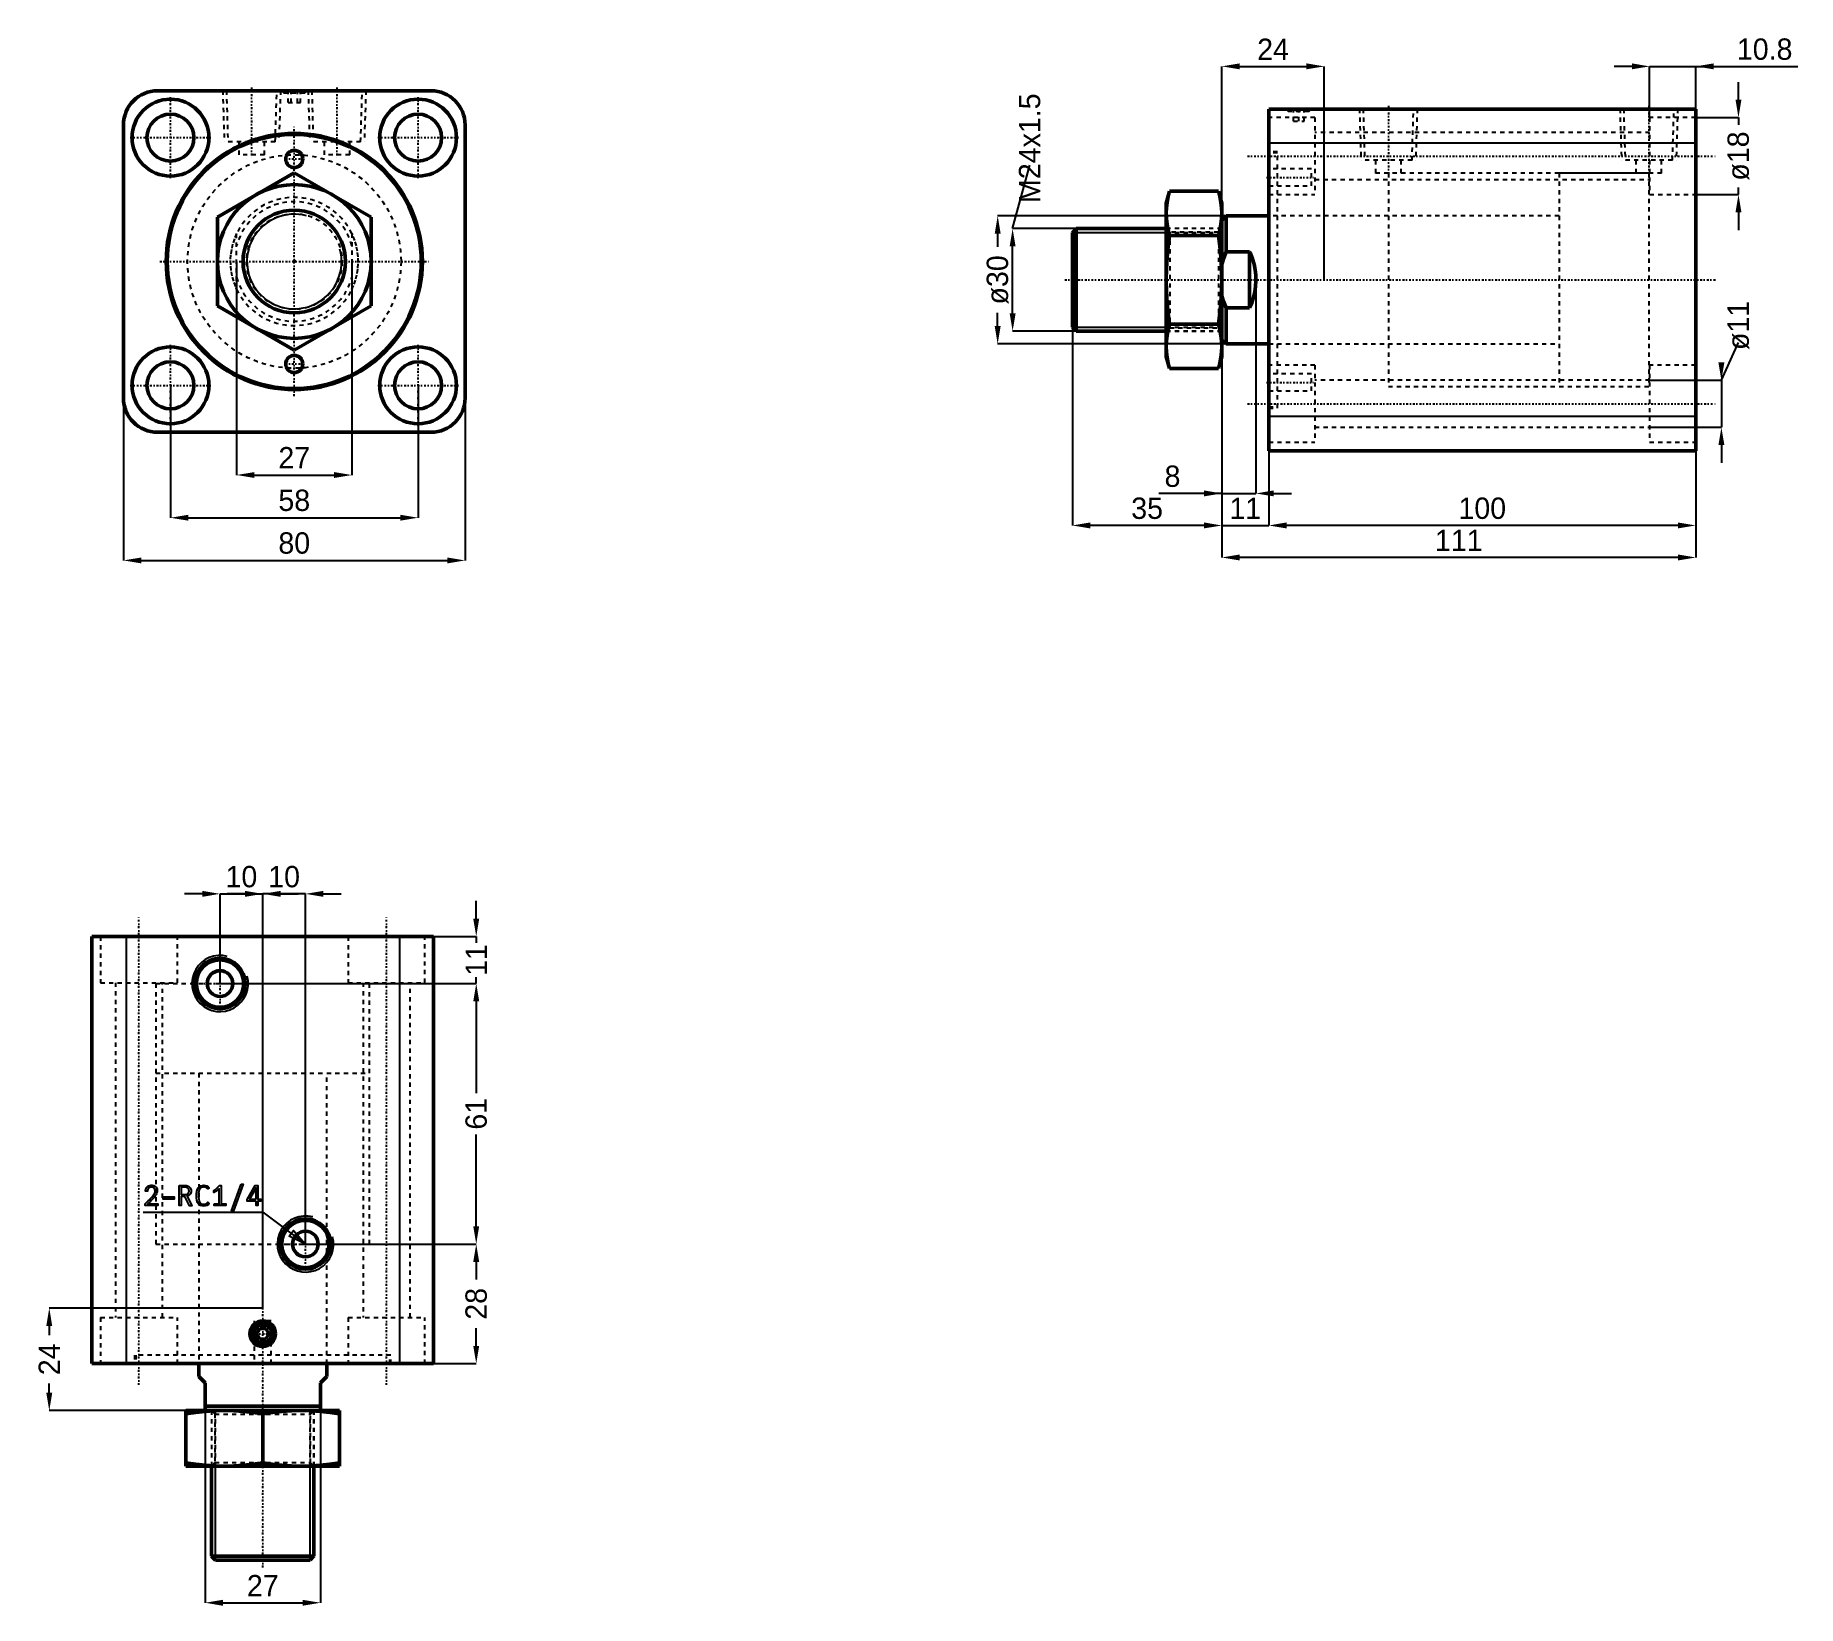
# Model space of a CAD drawing. Header units: millimetres. Extents: x -61 to 352, y -315 to 53.
import ezdxf

# ---------------------------------------------------------------- set-up
doc = ezdxf.new("R2010")
doc.units = ezdxf.units.MM
doc.linetypes.add('Center', pattern=[1.5, 0.45, -0.5, 0.05, -0.5])
doc.linetypes.add('Dashed', pattern=[2, 1, -1])
for name, color, linetype, lineweight in [('2d ConnectionPoints', 7, 'Continuous', 50), ('AM_0', 7, 'Continuous', 50), ('AM_4', 3, 'Continuous', 25), ('AM_5', 3, 'Continuous', 25), ('AM_7', 7, 'Center', 25), ('AM_9', 6, 'Dashed', 25)]:
    doc.layers.add(name, color=color, linetype=linetype, lineweight=lineweight)
doc.dimstyles.new('ISO-25', dxfattribs={"dimtxt": 2.5, "dimasz": 2.5, "dimexe": 1.25, "dimexo": 0.625, "dimtad": 1, "dimtxsty": 'Standard', "dimcen": 2.5, "dimadec": 0, "dimazin": 0, "dimtfac": 1, "dimtmove": 0, "dimatfit": 3, "dimfxl": 1, "dimarcsym": 0})

# ---------------------------------------------------------------- blocks, each defined once
blk = doc.blocks.new('1_CXHC_NUTM24X1_5_0_in_CXHC_A_EX_SD_50_40ST_0__CN_0')
at = {"layer": 'AM_0'}
for p, q in [((-18, 10.39), (0, 20.78)), ((0, 20.78), (18, 10.39)), ((-18, -10.39), (-18, 10.39)), ((18, 10.39), (18, -10.39)), ((0, -20.78), (-18, -10.39)), ((18, -10.39), (0, -20.78))]:
    blk.add_line(p, q, dxfattribs=at)
blk.add_circle((0, 0), 18, dxfattribs=at)
at = {"layer": 'AM_9'}
blk.add_circle((0, 0), 11.19, dxfattribs=at)
blk = doc.blocks.new('2_RODcxhc_a_sd_50_40_EX_0_in_CXHC_A_EX_SD_50_40ST_0__CN_0')
at = {"layer": 'AM_0'}
blk.add_circle((0, 0), 12, dxfattribs=at)
at = {"layer": 'AM_5'}
blk.add_arc((0, 0), 11.08, 75, 15, dxfattribs=at)
at = {"layer": 'AM_9'}
for p, q in [((-13.5, -6.54), (-13.5, 6.54)), ((13.5, 6.54), (13.5, -6.54))]:
    blk.add_line(p, q, dxfattribs=at)
for points in [[(-13.5, 6.54), (-14.02, 5.34), (-14.43, 4.09), (-14.73, 2.82), (-14.92, 1.53), (-15, 0.22), (-14.96, -1.09), (-14.81, -2.39), (-14.54, -3.67), (-14.17, -4.92), (-13.69, -6.14), (-13.5, -6.54)], [(13.5, -6.54), (14.02, -5.34), (14.43, -4.09), (14.73, -2.82), (14.92, -1.53), (15, -0.22), (14.96, 1.09), (14.81, 2.39), (14.54, 3.67), (14.17, 4.92), (13.69, 6.14), (13.5, 6.54)]]:
    blk.add_lwpolyline(points, dxfattribs=at)
for radius, start, end in [(15, 25.8419, 154.1581), (14, 15.3589, 164.6411), (14, 195.3589, 344.6411), (15, 205.8419, 334.1581)]:
    blk.add_arc((0, 0), radius, start, end, dxfattribs=at)
blk = doc.blocks.new('3_bodycxhc_a_sd_50_40_0_in_CXHC_A_EX_SD_50_40ST_0__CN_0')
at = {"layer": 'AM_0'}
for p, q in [((32, 40), (-32, 40)), ((-40, 32), (-40, -32)), ((40, -32), (40, 32)), ((-32, -40), (32, -40))]:
    blk.add_line(p, q, dxfattribs=at)
for centre, radius in [((-29, 29), 9), ((29, 29), 9), ((-29, 29), 5.5), ((29, 29), 5.5), ((0, 0), 30), ((0, 0), 29.75), ((0, 24), 2), ((-29, -29), 9), ((29, -29), 9), ((-29, -29), 5.5), ((0, -24), 2), ((29, -29), 5.5)]:
    blk.add_circle(centre, radius, dxfattribs=at)
for centre, start, end in [((-32, 32), 90, 180), ((32, 32), 360, 90), ((-32, -32), 180, 270), ((32, -32), 270, 0)]:
    blk.add_arc(centre, 8, start, end, dxfattribs=at)
at = {"layer": 'AM_5', "linetype": 'Dashed'}
for p, q in [((-16.77, 40), (-16.39, 28)), ((-3.23, 40), (-3.61, 28)), ((3.23, 40), (3.61, 28)), ((16.77, 40), (16.39, 28))]:
    blk.add_line(p, q, dxfattribs=at)
at = {"layer": 'AM_7'}
for p, q in [((-29, 19.55), (-29, 38.45)), ((-10, 40.75), (-10, 24.25)), ((0, 40.03), (0, 39.37)), ((10, 40.75), (10, 24.25)), ((29, 19.55), (29, 38.45)), ((-38.45, 29), (-19.55, 29)), ((0, -31.5), (0, 31.5)), ((19.55, 29), (38.45, 29)), ((-2.1, 24), (2.1, 24)), ((-31.5, 0), (31.5, 0)), ((-29, -38.45), (-29, -19.55)), ((29, -38.45), (29, -19.55)), ((-2.1, -24), (2.1, -24)), ((-38.45, -29), (-19.55, -29)), ((19.55, -29), (38.45, -29))]:
    blk.add_line(p, q, dxfattribs=at)
at = {"layer": 'AM_9'}
for p, q in [((-15.91, 40), (-15.54, 28)), ((-4.46, 28), (-4.09, 40)), ((-3, 40), (-2.4, 39.4)), ((-2.1, 39.7), (-2.4, 39.4)), ((2.4, 39.4), (-2.4, 39.4)), ((2.1, 39.7), (-2.1, 39.7)), ((-1.44, 37.2), (-1.44, 39.7)), ((-1.44, 37.2), (1.44, 37.2)), ((-0.72, 37.2), (-0.72, 39.7)), ((0.72, 37.2), (0.72, 39.7)), ((1.44, 37.2), (1.44, 39.7)), ((2.4, 39.4), (2.1, 39.7)), ((2.4, 39.4), (3, 40)), ((4.09, 40), (4.46, 28)), ((15.54, 28), (15.91, 40)), ((-4.46, 28), (-15.54, 28)), ((-13, 28), (-13, 25)), ((-7, 25), (-13, 25)), ((-7, 25), (-7, 28)), ((15.54, 28), (4.46, 28)), ((7, 28), (7, 25)), ((13, 25), (7, 25)), ((13, 25), (13, 28))]:
    blk.add_line(p, q, dxfattribs=at)
blk.add_circle((0, 0), 25, dxfattribs=at)
blk = doc.blocks.new('*D4')
at = {"layer": 'AM_5', "color": 0, "lineweight": -2}
for p, q in [((-29, -29), (-29, -60)), ((29, -29), (29, -60)), ((-24.83, -60), (24.83, -60))]:
    blk.add_line(p, q, dxfattribs=at)
at = {"layer": 'AM_5', "color": 0}
for points in [[(-24.83, -59.31), (-24.83, -60.69), (-29, -60)], [(24.83, -60.69), (24.83, -59.31), (29, -60)]]:
    blk.add_solid(points, dxfattribs=at)
at = {"layer": 'Defpoints', "color": 0}
for p in [(-29, -29), (29, -29), (29, -60)]:
    blk.add_point(p, dxfattribs=at)
at = {"layer": 'AM_5', "color": 0, "insert": (0, -55.95), "char_height": 5, "attachment_point": 5}
blk.add_mtext('58', dxfattribs=at)
blk = doc.blocks.new('*D5')
at = {"layer": 'AM_5', "color": 0, "lineweight": -2}
for p, q in [((-40, -32), (-40, -70)), ((40, -32), (40, -70)), ((-35.83, -70), (35.83, -70))]:
    blk.add_line(p, q, dxfattribs=at)
at = {"layer": 'AM_5', "color": 0}
for points in [[(-35.83, -69.31), (-35.83, -70.69), (-40, -70)], [(35.83, -70.69), (35.83, -69.31), (40, -70)]]:
    blk.add_solid(points, dxfattribs=at)
at = {"layer": 'Defpoints', "color": 0}
for p in [(-40, -32), (40, -32), (40, -70)]:
    blk.add_point(p, dxfattribs=at)
at = {"layer": 'AM_5', "color": 0, "insert": (0, -65.95), "char_height": 5, "attachment_point": 5}
blk.add_mtext('80', dxfattribs=at)
blk = doc.blocks.new('*D6')
at = {"layer": 'AM_5', "color": 0, "lineweight": -2}
for p, q in [((-13.5, 0), (-13.5, -50)), ((13.5, 0), (13.5, -50)), ((-9.33, -50), (9.33, -50))]:
    blk.add_line(p, q, dxfattribs=at)
at = {"layer": 'AM_5', "color": 0}
for points in [[(-9.33, -49.31), (-9.33, -50.69), (-13.5, -50)], [(9.33, -50.69), (9.33, -49.31), (13.5, -50)]]:
    blk.add_solid(points, dxfattribs=at)
at = {"layer": 'Defpoints', "color": 0}
for p in [(-13.5, 0), (13.5, 0), (13.5, -50)]:
    blk.add_point(p, dxfattribs=at)
at = {"layer": 'AM_5', "color": 0, "insert": (0, -45.95), "char_height": 5, "attachment_point": 5}
blk.add_mtext('27', dxfattribs=at)
blk = doc.blocks.new('1_CXHC_NUTM24X1_5_0_in_CXHC_A_EX_SD_50_40ST_0__CN_2')
at = {"layer": 'AM_0'}
for p, q in [((-23.25, 20.78), (-24, 18)), ((-23.25, 20.78), (-11.75, 20.78)), ((-11, 18), (-11.75, 20.78)), ((-24, 18), (-24, -18)), ((-11, 18), (-11, -18)), ((-23.25, 10.39), (-11.75, 10.39)), ((-23.25, -10.39), (-11.75, -10.39)), ((-24, -18), (-23.25, -20.78)), ((-11.75, -20.78), (-11, -18)), ((-23.25, -20.78), (-11.75, -20.78))]:
    blk.add_line(p, q, dxfattribs=at)
for points in [[(-23.25, 20.78), (-23.57, 19.49), (-23.8, 18.2), (-23.95, 16.89), (-24, 15.59)], [(-11, 15.59), (-11.05, 16.89), (-11.2, 18.19), (-11.43, 19.49), (-11.75, 20.78)], [(-24, 15.59), (-23.95, 14.29), (-23.8, 12.99), (-23.57, 11.69), (-23.25, 10.39)], [(-11.75, 10.39), (-11.43, 11.68), (-11.2, 12.98), (-11.05, 14.28), (-11, 15.59)], [(-23.25, 10.39), (-23.57, 7.81), (-23.8, 5.22), (-23.95, 2.61), (-24, 0)], [(-11, 0), (-11.05, 2.67), (-11.21, 5.35), (-11.44, 7.87), (-11.75, 10.39)], [(-24, 0), (-23.95, -2.67), (-23.79, -5.35), (-23.56, -7.87), (-23.25, -10.39)], [(-11.75, -10.39), (-11.43, -7.81), (-11.2, -5.22), (-11.05, -2.61), (-11, 0)], [(-23.25, -10.39), (-23.57, -11.68), (-23.8, -12.98), (-23.95, -14.28), (-24, -15.59)], [(-11, -15.59), (-11.05, -14.29), (-11.2, -12.99), (-11.43, -11.69), (-11.75, -10.39)], [(-24, -15.59), (-23.95, -16.89), (-23.8, -18.19), (-23.57, -19.49), (-23.25, -20.78)], [(-11.75, -20.78), (-11.43, -19.49), (-11.2, -18.2), (-11.05, -16.89), (-11, -15.59)]]:
    blk.add_lwpolyline(points, dxfattribs=at)
at = {"layer": 'AM_5', "linetype": 'Dashed'}
for p, q in [((-11, 12), (-24, 12)), ((-11, -12), (-24, -12))]:
    blk.add_line(p, q, dxfattribs=at)
at = {"layer": 'AM_9'}
for p, q in [((-23.19, 11.19), (-24, 12)), ((-11.81, 11.19), (-23.19, 11.19)), ((-23.19, 11.19), (-23.19, -11.19)), ((-11, 12), (-11.81, 11.19)), ((-11.81, 11.19), (-11.81, -11.19)), ((-24, -12), (-23.19, -11.19)), ((-23.19, -11.19), (-11.81, -11.19)), ((-11.81, -11.19), (-11, -12))]:
    blk.add_line(p, q, dxfattribs=at)
blk = doc.blocks.new('2_RODcxhc_a_sd_50_40_EX_0_in_CXHC_A_EX_SD_50_40ST_0__CN_2')
at = {"layer": 'AM_0'}
for p, q in [((-10, 15), (-11, 14)), ((0, 15), (-10, 15)), ((-10, 15), (-10, 6.54)), ((-45.08, 12), (-46, 11.08)), ((-46, 11.08), (-46, -11.08)), ((-24, 12), (-45.08, 12)), ((-45.08, 12), (-45.08, -12)), ((-4.5, 6.54), (-10, 6.54)), ((-4.5, 6.54), (-4.5, -6.54)), ((-10, -6.54), (-4.5, -6.54)), ((-10, -6.54), (-10, -15)), ((-46, -11.08), (-45.08, -12)), ((-45.08, -12), (-24, -12)), ((-11, -14), (-10, -15)), ((-10, -15), (0, -15))]:
    blk.add_line(p, q, dxfattribs=at)
for points in [[(-10, 6.54), (-10.55, 5.15), (-11, 3.71)], [(-4.5, -6.54), (-3.98, -5.34), (-3.57, -4.09), (-3.27, -2.82), (-3.08, -1.53), (-3, -0.22), (-3.04, 1.09), (-3.19, 2.39), (-3.46, 3.67), (-3.83, 4.92), (-4.31, 6.14), (-4.5, 6.54)], [(-11, -3.71), (-10.6, -5.01), (-10, -6.54)]]:
    blk.add_lwpolyline(points, dxfattribs=at)
at = {"layer": 'AM_5'}
for p, q in [((-46, 11.08), (-24, 11.08)), ((-46, -11.08), (-24, -11.08))]:
    blk.add_line(p, q, dxfattribs=at)
at = {"layer": 'AM_5', "linetype": 'Dashed'}
for p, q in [((-24, 11.08), (-11, 11.08)), ((-11, 12), (-11, 11.08)), ((-24, -11.08), (-11, -11.08)), ((-11, -12), (-11, -11.08))]:
    blk.add_line(p, q, dxfattribs=at)
at = {"layer": 'AM_7'}
blk.add_line((-47.75, 0), (105, 0), dxfattribs=at)
at = {"layer": 'AM_9'}
for p, q in [((89, 25), (68, 25)), ((68, 25), (68, -25)), ((89, 25), (89, -25)), ((68, 15), (0, 15)), ((-11, 12), (-24, 12)), ((-24, -12), (-11, -12)), ((0, -15), (68, -15)), ((68, -25), (89, -25))]:
    blk.add_line(p, q, dxfattribs=at)
blk = doc.blocks.new('3_bodycxhc_a_sd_50_40_0_in_CXHC_A_EX_SD_50_40ST_0__CN_2')
at = {"layer": 'AM_0'}
for p, q in [((0, -40), (0, 40)), ((100, 40), (0, 40)), ((100, -40), (100, 40)), ((100, -40), (0, -40))]:
    blk.add_line(p, q, dxfattribs=at)
at = {"layer": 'AM_4'}
for p, q in [((100, 32), (0, 32)), ((100, -32), (0, -32))]:
    blk.add_line(p, q, dxfattribs=at)
at = {"layer": 'AM_5', "linetype": 'Dashed'}
for p, q in [((21.23, 40), (21.61, 28)), ((34.77, 40), (34.39, 28)), ((82.23, 40), (82.61, 28)), ((95.77, 40), (95.39, 28))]:
    blk.add_line(p, q, dxfattribs=at)
at = {"layer": 'AM_7'}
for p, q in [((7, 40.03), (7, 39.37)), ((28, 40.75), (28, 24.25)), ((89, 40.75), (89, 24.25)), ((-5, 29), (105, 29)), ((-0.5, 24), (10.5, 24)), ((-0.5, -24), (10.5, -24)), ((-5, -29), (105, -29))]:
    blk.add_line(p, q, dxfattribs=at)
at = {"layer": 'AM_9'}
for p, q in [((10.8, 38), (0, 38)), ((4, 40), (4.6, 39.4)), ((4.9, 39.7), (4.6, 39.4)), ((9.4, 39.4), (4.6, 39.4)), ((9.1, 39.7), (4.9, 39.7)), ((5.75, 37.2), (5.75, 39.7)), ((5.75, 37.2), (8.25, 37.2)), ((7, 37.2), (7, 39.7)), ((8.25, 37.2), (8.25, 39.7)), ((9.4, 39.4), (9.1, 39.7)), ((9.4, 39.4), (10, 40)), ((10.8, 38), (10.8, 20)), ((22.09, 40), (22.46, 28)), ((33.54, 28), (33.91, 40)), ((83.09, 40), (83.46, 28)), ((100, 38), (89.2, 38)), ((89.2, 38), (89.2, 20)), ((94.54, 28), (94.91, 40)), ((89.2, 34.5), (10.8, 34.5)), ((2, 30), (0, 30)), ((2, 29.75), (0, 29.75)), ((2, -30), (2, 30)), ((10, 26), (0, 26)), ((10, 22), (10, 26)), ((33.54, 28), (22.46, 28)), ((25, 28), (25, 25)), ((92, 25), (25, 25)), ((28, 25), (28, -25)), ((31, 25), (31, 28)), ((94.54, 28), (83.46, 28)), ((86, 28), (86, 25)), ((89, 25), (89, -25)), ((92, 25), (92, 28)), ((0, 22), (10, 22)), ((10.8, 23.5), (89.2, 23.5)), ((0, 20), (10.8, 20)), ((89.2, 20), (100, 20)), ((28, 15), (0, 15)), ((0, -15), (28, -15)), ((10.8, -20), (0, -20)), ((10.8, -20), (10.8, -38)), ((100, -20), (89.2, -20)), ((89.2, -20), (89.2, -38)), ((10, -22), (0, -22)), ((10, -26), (10, -22)), ((89.2, -23.5), (10.8, -23.5)), ((0, -26), (10, -26)), ((28, -25), (89, -25)), ((0, -29.75), (2, -29.75)), ((0, -30), (2, -30)), ((10.8, -34.5), (89.2, -34.5)), ((0, -38), (10.8, -38)), ((89.2, -38), (100, -38))]:
    blk.add_line(p, q, dxfattribs=at)
blk = doc.blocks.new('*D22')
at = {"layer": 'AM_5', "color": 0, "lineweight": -2}
for p, q in [((218.24, 10.69), (164.74, 10.69)), ((164.74, 6.53), (164.74, 3.44)), ((164.74, -15.14), (164.74, -12.06)), ((218.24, -19.31), (164.74, -19.31))]:
    blk.add_line(p, q, dxfattribs=at)
at = {"layer": 'AM_5', "color": 0}
for points in [[(165.44, 6.53), (164.05, 6.53), (164.74, 10.69)], [(164.05, -15.14), (165.44, -15.14), (164.74, -19.31)]]:
    blk.add_solid(points, dxfattribs=at)
at = {"layer": 'Defpoints', "color": 0}
for p in [(218.24, 10.69), (164.74, -19.31), (218.24, -19.31)]:
    blk.add_point(p, dxfattribs=at)
at = {"layer": 'AM_5', "color": 0, "insert": (164.74, -4.31), "char_height": 5, "attachment_point": 5, "rotation": 90}
blk.add_mtext('ø30', dxfattribs=at)
blk = doc.blocks.new('*D23')
at = {"layer": 'AM_5', "color": 0, "lineweight": -2}
for p, q in [((217.24, -4.31), (217.24, -54.31)), ((225.24, -4.31), (225.24, -54.31)), ((217.24, -54.31), (202.52, -54.31)), ((217.24, -54.31), (225.24, -54.31)), ((229.41, -54.31), (233.57, -54.31))]:
    blk.add_line(p, q, dxfattribs=at)
at = {"layer": 'AM_5', "color": 0}
for points in [[(213.07, -55), (213.07, -53.61), (217.24, -54.31)], [(229.41, -53.61), (229.41, -55), (225.24, -54.31)]]:
    blk.add_solid(points, dxfattribs=at)
at = {"layer": 'Defpoints', "color": 0}
for p in [(217.24, -4.31), (225.24, -4.31), (225.24, -54.31)]:
    blk.add_point(p, dxfattribs=at)
at = {"layer": 'AM_5', "color": 0, "insert": (205.69, -50.31), "char_height": 5, "attachment_point": 5}
blk.add_mtext('8', dxfattribs=at)
blk = doc.blocks.new('*D24')
at = {"layer": 'AM_5', "color": 0, "lineweight": -2}
for p, q in [((217.24, -4.31), (217.24, -61.81)), ((228.24, -36.31), (228.24, -61.81)), ((217.24, -61.81), (228.24, -61.81))]:
    blk.add_line(p, q, dxfattribs=at)
at = {"layer": 'Defpoints', "color": 0}
for p in [(217.24, -4.31), (228.24, -36.31), (228.24, -61.81)]:
    blk.add_point(p, dxfattribs=at)
at = {"layer": 'AM_5', "color": 0, "insert": (222.74, -57.81), "char_height": 5, "attachment_point": 5}
blk.add_mtext('11', dxfattribs=at)
blk = doc.blocks.new('*D25')
at = {"layer": 'AM_5', "color": 0, "lineweight": -2}
for p, q in [((182.24, -4.31), (182.24, -61.81)), ((217.24, -4.31), (217.24, -61.81)), ((213.07, -61.81), (186.41, -61.81))]:
    blk.add_line(p, q, dxfattribs=at)
at = {"layer": 'AM_5', "color": 0}
for points in [[(186.41, -61.11), (186.41, -62.5), (182.24, -61.81)], [(213.07, -62.5), (213.07, -61.11), (217.24, -61.81)]]:
    blk.add_solid(points, dxfattribs=at)
at = {"layer": 'Defpoints', "color": 0}
for p in [(182.24, -4.31), (217.24, -4.31), (182.24, -61.81)]:
    blk.add_point(p, dxfattribs=at)
at = {"layer": 'AM_5', "color": 0, "insert": (199.74, -57.81), "char_height": 5, "attachment_point": 5}
blk.add_mtext('35', dxfattribs=at)
blk = doc.blocks.new('*D26')
at = {"layer": 'AM_5', "color": 0, "lineweight": -2}
for p, q in [((228.24, -36.31), (228.24, -61.81)), ((328.24, -44.31), (328.24, -61.81)), ((324.07, -61.81), (232.41, -61.81))]:
    blk.add_line(p, q, dxfattribs=at)
at = {"layer": 'AM_5', "color": 0}
for points in [[(232.41, -61.11), (232.41, -62.5), (228.24, -61.81)], [(324.07, -62.5), (324.07, -61.11), (328.24, -61.81)]]:
    blk.add_solid(points, dxfattribs=at)
at = {"layer": 'Defpoints', "color": 0}
for p in [(228.24, -36.31), (328.24, -44.31), (228.24, -61.81)]:
    blk.add_point(p, dxfattribs=at)
at = {"layer": 'AM_5', "color": 0, "insert": (278.24, -57.81), "char_height": 5, "attachment_point": 5}
blk.add_mtext('100', dxfattribs=at)
blk = doc.blocks.new('*D27')
at = {"layer": 'AM_5', "color": 0, "lineweight": -2}
for p, q in [((217.24, -4.31), (217.24, -69.31)), ((328.24, -44.31), (328.24, -69.31)), ((324.07, -69.31), (221.41, -69.31))]:
    blk.add_line(p, q, dxfattribs=at)
at = {"layer": 'AM_5', "color": 0}
for points in [[(221.41, -68.61), (221.41, -70), (217.24, -69.31)], [(324.07, -70), (324.07, -68.61), (328.24, -69.31)]]:
    blk.add_solid(points, dxfattribs=at)
at = {"layer": 'Defpoints', "color": 0}
for p in [(217.24, -4.31), (328.24, -44.31), (217.24, -69.31)]:
    blk.add_point(p, dxfattribs=at)
at = {"layer": 'AM_5', "color": 0, "insert": (272.74, -65.31), "char_height": 5, "attachment_point": 5}
blk.add_mtext('111', dxfattribs=at)
blk = doc.blocks.new('*D28')
at = {"layer": 'AM_5', "color": 0, "lineweight": -2}
for p, q in [((334.24, -27.81), (338.24, -18.97)), ((317.44, -27.81), (334.24, -27.81)), ((334.24, -27.81), (334.24, -38.81)), ((317.44, -38.81), (334.24, -38.81)), ((334.24, -42.97), (334.24, -47.14))]:
    blk.add_line(p, q, dxfattribs=at)
at = {"layer": 'AM_5', "color": 0}
for points in [[(333.55, -23.64), (334.94, -23.64), (334.24, -27.81)], [(334.94, -42.97), (333.55, -42.97), (334.24, -38.81)]]:
    blk.add_solid(points, dxfattribs=at)
at = {"layer": 'Defpoints', "color": 0}
for p in [(317.44, -27.81), (317.44, -38.81), (334.24, -38.81)]:
    blk.add_point(p, dxfattribs=at)
at = {"layer": 'AM_5', "color": 0, "insert": (338.24, -14.97), "char_height": 5, "attachment_point": 5, "rotation": 90}
blk.add_mtext('ø11', dxfattribs=at)
blk = doc.blocks.new('*D29')
at = {"layer": 'AM_5', "color": 0, "lineweight": -2}
for p, q in [((338.24, 37.86), (338.24, 42.03)), ((328.24, 33.69), (338.24, 33.69)), ((338.24, 33.69), (338.24, 32.03)), ((338.24, 15.69), (338.24, 17.36)), ((328.24, 15.69), (338.24, 15.69)), ((338.24, 11.53), (338.24, 7.36))]:
    blk.add_line(p, q, dxfattribs=at)
at = {"layer": 'AM_5', "color": 0}
for points in [[(337.55, 37.86), (338.94, 37.86), (338.24, 33.69)], [(338.94, 11.53), (337.55, 11.53), (338.24, 15.69)]]:
    blk.add_solid(points, dxfattribs=at)
at = {"layer": 'Defpoints', "color": 0}
for p in [(328.24, 33.69), (338.24, 33.69), (328.24, 15.69)]:
    blk.add_point(p, dxfattribs=at)
at = {"layer": 'AM_5', "color": 0, "insert": (338.24, 24.69), "char_height": 5, "attachment_point": 5, "rotation": 90}
blk.add_mtext('ø18', dxfattribs=at)
blk = doc.blocks.new('*D30')
at = {"layer": 'AM_5', "color": 0, "lineweight": -2}
for p, q in [((313.27, 45.69), (309.11, 45.69)), ((317.44, 33.69), (317.44, 45.69)), ((317.44, 45.69), (328.24, 45.69)), ((328.24, 33.69), (328.24, 45.69)), ((328.24, 45.69), (352.13, 45.69))]:
    blk.add_line(p, q, dxfattribs=at)
at = {"layer": 'AM_5', "color": 0}
for points in [[(313.27, 45), (313.27, 46.39), (317.44, 45.69)], [(332.41, 46.39), (332.41, 45), (328.24, 45.69)]]:
    blk.add_solid(points, dxfattribs=at)
at = {"layer": 'Defpoints', "color": 0}
for p in [(328.24, 45.69), (317.44, 33.69), (328.24, 33.69)]:
    blk.add_point(p, dxfattribs=at)
at = {"layer": 'AM_5', "color": 0, "insert": (344.38, 49.69), "char_height": 5, "attachment_point": 5}
blk.add_mtext('10.8', dxfattribs=at)
blk = doc.blocks.new('*D31')
at = {"layer": 'AM_5', "color": 0, "lineweight": -2}
for p, q in [((168.24, 7.69), (172.24, 22.53)), ((183.24, 7.69), (168.24, 7.69)), ((168.24, -12.14), (168.24, 3.53)), ((183.24, -16.31), (168.24, -16.31))]:
    blk.add_line(p, q, dxfattribs=at)
at = {"layer": 'AM_5', "color": 0}
for points in [[(168.94, 3.53), (167.55, 3.53), (168.24, 7.69)], [(167.55, -12.14), (168.94, -12.14), (168.24, -16.31)]]:
    blk.add_solid(points, dxfattribs=at)
at = {"layer": 'Defpoints', "color": 0}
for p in [(168.24, 7.69), (183.24, 7.69), (183.24, -16.31)]:
    blk.add_point(p, dxfattribs=at)
at = {"layer": 'AM_5', "color": 0, "insert": (172.24, 26.53), "char_height": 5, "attachment_point": 5, "rotation": 90}
blk.add_mtext('M24x1.5', dxfattribs=at)
blk = doc.blocks.new('*D32')
at = {"layer": 'AM_5', "color": 0, "lineweight": -2}
for p, q in [((217.24, -4.31), (217.24, 45.69)), ((221.41, 45.69), (237.07, 45.69)), ((241.24, -4.31), (241.24, 45.69))]:
    blk.add_line(p, q, dxfattribs=at)
at = {"layer": 'AM_5', "color": 0}
for points in [[(221.41, 46.39), (221.41, 45), (217.24, 45.69)], [(237.07, 45), (237.07, 46.39), (241.24, 45.69)]]:
    blk.add_solid(points, dxfattribs=at)
at = {"layer": 'Defpoints', "color": 0}
for p in [(241.24, 45.69), (217.24, -4.31), (241.24, -4.31)]:
    blk.add_point(p, dxfattribs=at)
at = {"layer": 'AM_5', "color": 0, "insert": (229.24, 49.69), "char_height": 5, "attachment_point": 5}
blk.add_mtext('24', dxfattribs=at)
blk = doc.blocks.new('1_CXHC_NUTM24X1_5_0_in_CXHC_A_EX_SD_50_40ST_0__CN_4')
at = {"layer": 'AM_0'}
for p, q in [((-18, -24), (-18, -11)), ((-18, -11), (18, -11)), ((0, -23.25), (0, -11.75)), ((18, -11), (18, -24)), ((-18, -24), (18, -24))]:
    blk.add_line(p, q, dxfattribs=at)
for points in [[(-9, -11), (-11.25, -11.05), (-13.5, -11.2), (-15.75, -11.43), (-18, -11.75)], [(0, -11.75), (-2.24, -11.43), (-4.48, -11.2), (-6.74, -11.05), (-9, -11)], [(9, -11), (6.75, -11.05), (4.5, -11.2), (2.25, -11.43), (0, -11.75)], [(18, -11.75), (15.76, -11.43), (13.52, -11.2), (11.26, -11.05), (9, -11)], [(-18, -23.25), (-15.76, -23.57), (-13.52, -23.8), (-11.26, -23.95), (-9, -24)], [(-9, -24), (-6.75, -23.95), (-4.5, -23.8), (-2.25, -23.57), (0, -23.25)], [(0, -23.25), (2.24, -23.57), (4.48, -23.8), (6.74, -23.95), (9, -24)], [(9, -24), (11.25, -23.95), (13.5, -23.8), (15.75, -23.57), (18, -23.25)]]:
    blk.add_lwpolyline(points, dxfattribs=at)
at = {"layer": 'AM_5', "linetype": 'Dashed'}
for p, q in [((-12, -11), (-12, -24)), ((12, -11), (12, -24))]:
    blk.add_line(p, q, dxfattribs=at)
at = {"layer": 'AM_9'}
for p, q in [((-12, -11), (-11.19, -11.81)), ((-11.19, -11.81), (-11.19, -23.19)), ((-11.19, -11.81), (11.19, -11.81)), ((11.19, -11.81), (12, -11)), ((11.19, -23.19), (11.19, -11.81)), ((-11.19, -23.19), (-12, -24)), ((-11.19, -23.19), (11.19, -23.19)), ((12, -24), (11.19, -23.19))]:
    blk.add_line(p, q, dxfattribs=at)
blk = doc.blocks.new('2_RODcxhc_a_sd_50_40_EX_0_in_CXHC_A_EX_SD_50_40ST_0__CN_4')
at = {"layer": 'AM_0'}
for p, q in [((-15, 0), (-15, -3)), ((15, -3), (15, 0)), ((-13.5, -4.5), (-15, -3)), ((15, -3), (13.5, -4.5)), ((-13.5, -11), (-13.5, -4.5)), ((13.5, -4.5), (13.5, -11)), ((-13.5, -10), (13.5, -10)), ((-12, -24), (-12, -45.08)), ((12, -45.08), (12, -24)), ((-12, -45.08), (12, -45.08)), ((-12, -45.08), (-11.08, -46)), ((11.08, -46), (12, -45.08)), ((-11.08, -46), (11.08, -46))]:
    blk.add_line(p, q, dxfattribs=at)
at = {"layer": 'AM_5', "linetype": 'Dashed'}
for p, q in [((-12, -11), (-11.08, -11)), ((-11.08, -24), (-11.08, -11)), ((11.08, -24), (11.08, -11)), ((12, -11), (11.08, -11))]:
    blk.add_line(p, q, dxfattribs=at)
at = {"layer": 'AM_5'}
for p, q in [((-11.08, -46), (-11.08, -24)), ((11.08, -46), (11.08, -24))]:
    blk.add_line(p, q, dxfattribs=at)
at = {"layer": 'AM_7'}
blk.add_line((0, -47.75), (0, 105), dxfattribs=at)
at = {"layer": 'AM_9'}
for p, q in [((-25, 89), (25, 89)), ((-25, 89), (-25, 68)), ((25, 68), (25, 89)), ((-25, 68), (25, 68)), ((-15, 68), (-15, 0)), ((15, 0), (15, 68)), ((-12, -11), (-12, -24)), ((12, -24), (12, -11))]:
    blk.add_line(p, q, dxfattribs=at)
blk = doc.blocks.new('3_bodycxhc_a_sd_50_40_0_in_CXHC_A_EX_SD_50_40ST_0__CN_4')
at = {"layer": 'AM_0'}
for p, q in [((40, 100), (-40, 100)), ((-40, 100), (-40, 0)), ((40, 100), (40, 0)), ((-0.72, 8.25), (-1.44, 7)), ((-1.44, 7), (-0.72, 5.75)), ((0.72, 8.25), (-0.72, 8.25)), ((-0.72, 5.75), (0.72, 5.75)), ((1.44, 7), (0.72, 8.25)), ((0.72, 5.75), (1.44, 7)), ((40, 0), (-40, 0))]:
    blk.add_line(p, q, dxfattribs=at)
for centre, radius in [((-10, 89), 5.91), ((-10, 89), 5.54), ((-10, 89), 3), ((10, 28), 5.91), ((10, 28), 5.54), ((10, 28), 3), ((0, 7), 3), ((0, 7), 2.4), ((0, 7), 2.1)]:
    blk.add_circle(centre, radius, dxfattribs=at)
at = {"layer": 'AM_4'}
for p, q in [((-32, 100), (-32, 0)), ((32, 100), (32, 0))]:
    blk.add_line(p, q, dxfattribs=at)
at = {"layer": 'AM_5'}
for centre in [(-10, 89), (10, 28)]:
    blk.add_arc(centre, 6.58, 75, 15, dxfattribs=at)
at = {"layer": 'AM_7'}
for p, q in [((-29, -5), (-29, 105)), ((29, -5), (29, 105)), ((-10, 82.79), (-10, 95.21)), ((-16.21, 89), (-3.79, 89)), ((10, 21.79), (10, 34.21)), ((3.79, 28), (16.21, 28)), ((-3.15, 7), (3.15, 7))]:
    blk.add_line(p, q, dxfattribs=at)
at = {"layer": 'AM_9'}
for p, q in [((-38, 100), (-38, 89.2)), ((-20, 89.2), (-20, 100)), ((20, 100), (20, 89.2)), ((38, 89.2), (38, 100)), ((-38, 89.2), (-20, 89.2)), ((-34.5, 89.2), (-34.5, 10.8)), ((-25, 89), (25, 89)), ((-25, 89), (-25, 28)), ((-23.5, 10.8), (-23.5, 89.2)), ((20, 89.2), (38, 89.2)), ((23.5, 89.2), (23.5, 10.8)), ((25, 28), (25, 89)), ((34.5, 10.8), (34.5, 89.2)), ((-25, 28), (25, 28)), ((-15, 28), (-15, 0)), ((15, 0), (15, 28)), ((-38, 10.8), (-20, 10.8)), ((-38, 10.8), (-38, 0)), ((-20, 0), (-20, 10.8)), ((2, 10), (-2, 10)), ((-2, 10), (-2, 0)), ((2, 0), (2, 10)), ((20, 10.8), (38, 10.8)), ((20, 10.8), (20, 0)), ((38, 0), (38, 10.8)), ((30, 2), (-30, 2)), ((-30, 2), (-30, 0)), ((-29.75, 2), (-29.75, 0)), ((29.75, 0), (29.75, 2)), ((30, 0), (30, 2))]:
    blk.add_line(p, q, dxfattribs=at)
blk = doc.blocks.new('*D45')
at = {"layer": 'AM_5', "color": 0, "lineweight": -2}
for p, q in [((-20.88, -269.07), (-20.88, -314.07)), ((6.12, -269.07), (6.12, -314.07)), ((-16.72, -314.07), (1.95, -314.07))]:
    blk.add_line(p, q, dxfattribs=at)
at = {"layer": 'AM_5', "color": 0}
for points in [[(-16.72, -313.38), (-16.72, -314.77), (-20.88, -314.07)], [(1.95, -314.77), (1.95, -313.38), (6.12, -314.07)]]:
    blk.add_solid(points, dxfattribs=at)
at = {"layer": 'Defpoints', "color": 0}
for p in [(-20.88, -269.07), (6.12, -269.07), (6.12, -314.07)]:
    blk.add_point(p, dxfattribs=at)
at = {"layer": 'AM_5', "color": 0, "insert": (-7.38, -310.07), "char_height": 5, "attachment_point": 5}
blk.add_mtext('27', dxfattribs=at)
blk = doc.blocks.new('*D46')
at = {"layer": 'AM_5', "color": 0, "lineweight": -2}
for p, q in [((-7.38, -245.07), (-57.38, -245.07)), ((-57.38, -249.24), (-57.38, -251.41)), ((-57.38, -264.91), (-57.38, -262.74)), ((-20.88, -269.07), (-57.38, -269.07))]:
    blk.add_line(p, q, dxfattribs=at)
at = {"layer": 'AM_5', "color": 0}
for points in [[(-56.69, -249.24), (-58.08, -249.24), (-57.38, -245.07)], [(-58.08, -264.91), (-56.69, -264.91), (-57.38, -269.07)]]:
    blk.add_solid(points, dxfattribs=at)
at = {"layer": 'Defpoints', "color": 0}
for p in [(-57.38, -245.07), (-7.38, -245.07), (-20.88, -269.07)]:
    blk.add_point(p, dxfattribs=at)
at = {"layer": 'AM_5', "color": 0, "insert": (-57.38, -257.07), "char_height": 5, "attachment_point": 5, "rotation": 90}
blk.add_mtext('24', dxfattribs=at)
blk = doc.blocks.new('*D47')
at = {"layer": 'AM_5', "color": 0, "lineweight": -2}
for p, q in [((2.62, -230.07), (42.62, -230.07)), ((42.62, -234.24), (42.62, -238.41)), ((42.62, -253.91), (42.62, -249.74)), ((32.62, -258.07), (42.62, -258.07))]:
    blk.add_line(p, q, dxfattribs=at)
at = {"layer": 'AM_5', "color": 0}
for points in [[(43.31, -234.24), (41.92, -234.24), (42.62, -230.07)], [(41.92, -253.91), (43.31, -253.91), (42.62, -258.07)]]:
    blk.add_solid(points, dxfattribs=at)
at = {"layer": 'Defpoints', "color": 0}
for p in [(2.62, -230.07), (42.62, -230.07), (32.62, -258.07)]:
    blk.add_point(p, dxfattribs=at)
at = {"layer": 'AM_5', "color": 0, "insert": (42.62, -244.07), "char_height": 5, "attachment_point": 5, "rotation": 90}
blk.add_mtext('28', dxfattribs=at)
blk = doc.blocks.new('*D48')
at = {"layer": 'AM_5', "color": 0, "lineweight": -2}
for p, q in [((-17.38, -169.07), (42.62, -169.07)), ((42.62, -173.24), (42.62, -194.74)), ((42.62, -225.91), (42.62, -204.41)), ((2.62, -230.07), (42.62, -230.07))]:
    blk.add_line(p, q, dxfattribs=at)
at = {"layer": 'AM_5', "color": 0}
for points in [[(43.31, -173.24), (41.92, -173.24), (42.62, -169.07)], [(41.92, -225.91), (43.31, -225.91), (42.62, -230.07)]]:
    blk.add_solid(points, dxfattribs=at)
at = {"layer": 'Defpoints', "color": 0}
for p in [(-17.38, -169.07), (2.62, -230.07), (42.62, -230.07)]:
    blk.add_point(p, dxfattribs=at)
at = {"layer": 'AM_5', "color": 0, "insert": (42.62, -199.57), "char_height": 5, "attachment_point": 5, "rotation": 90}
blk.add_mtext('61', dxfattribs=at)
blk = doc.blocks.new('*D49')
at = {"layer": 'AM_5', "color": 0, "lineweight": -2}
for p, q in [((42.62, -153.91), (42.62, -149.74)), ((21.62, -158.07), (42.62, -158.07)), ((42.62, -158.07), (42.62, -159.57)), ((-17.38, -169.07), (42.62, -169.07)), ((42.62, -169.07), (42.62, -167.57)), ((42.62, -173.24), (42.62, -177.41))]:
    blk.add_line(p, q, dxfattribs=at)
at = {"layer": 'AM_5', "color": 0}
for points in [[(41.92, -153.91), (43.31, -153.91), (42.62, -158.07)], [(43.31, -173.24), (41.92, -173.24), (42.62, -169.07)]]:
    blk.add_solid(points, dxfattribs=at)
at = {"layer": 'Defpoints', "color": 0}
for p in [(21.62, -158.07), (-17.38, -169.07), (42.62, -169.07)]:
    blk.add_point(p, dxfattribs=at)
at = {"layer": 'AM_5', "color": 0, "insert": (42.62, -163.57), "char_height": 5, "attachment_point": 5, "rotation": 90}
blk.add_mtext('11', dxfattribs=at)
blk = doc.blocks.new('*D50')
at = {"layer": 'AM_5', "color": 0, "lineweight": -2}
for p, q in [((-21.55, -148.07), (-25.72, -148.07)), ((-17.38, -169.07), (-17.38, -148.07)), ((-17.38, -148.07), (-7.38, -148.07)), ((-7.38, -245.07), (-7.38, -148.07)), ((-3.22, -148.07), (0.95, -148.07))]:
    blk.add_line(p, q, dxfattribs=at)
at = {"layer": 'AM_5', "color": 0}
for points in [[(-21.55, -148.77), (-21.55, -147.38), (-17.38, -148.07)], [(-3.22, -147.38), (-3.22, -148.77), (-7.38, -148.07)]]:
    blk.add_solid(points, dxfattribs=at)
at = {"layer": 'Defpoints', "color": 0}
for p in [(-7.38, -148.07), (-17.38, -169.07), (-7.38, -245.07)]:
    blk.add_point(p, dxfattribs=at)
at = {"layer": 'AM_5', "color": 0, "insert": (-12.38, -144.07), "char_height": 5, "attachment_point": 5}
blk.add_mtext('10', dxfattribs=at)
blk = doc.blocks.new('*D51')
at = {"layer": 'AM_5', "color": 0, "lineweight": -2}
for p, q in [((-11.55, -148.07), (-15.72, -148.07)), ((-7.38, -245.07), (-7.38, -148.07)), ((2.62, -148.07), (-7.38, -148.07)), ((2.62, -230.07), (2.62, -148.07)), ((6.78, -148.07), (10.95, -148.07))]:
    blk.add_line(p, q, dxfattribs=at)
at = {"layer": 'AM_5', "color": 0}
for points in [[(-11.55, -148.77), (-11.55, -147.38), (-7.38, -148.07)], [(6.78, -147.38), (6.78, -148.77), (2.62, -148.07)]]:
    blk.add_solid(points, dxfattribs=at)
at = {"layer": 'Defpoints', "color": 0}
for p in [(-7.38, -148.07), (2.62, -230.07), (-7.38, -245.07)]:
    blk.add_point(p, dxfattribs=at)
at = {"layer": 'AM_5', "color": 0, "insert": (-2.38, -144.07), "char_height": 5, "attachment_point": 5}
blk.add_mtext('10', dxfattribs=at)
blk = doc.blocks.new('*D52')
at = {"layer": 'AM_5', "color": 0, "lineweight": -2}
for p, q in [((-20.88, -269.07), (-20.88, -314.07)), ((6.12, -269.07), (6.12, -314.07)), ((-16.72, -314.07), (1.95, -314.07))]:
    blk.add_line(p, q, dxfattribs=at)
at = {"layer": 'AM_5', "color": 0}
for points in [[(-16.72, -313.38), (-16.72, -314.77), (-20.88, -314.07)], [(1.95, -314.77), (1.95, -313.38), (6.12, -314.07)]]:
    blk.add_solid(points, dxfattribs=at)
at = {"layer": 'Defpoints', "color": 0}
for p in [(-20.88, -269.07), (6.12, -269.07), (6.12, -314.07)]:
    blk.add_point(p, dxfattribs=at)
at = {"layer": 'AM_5', "color": 0, "insert": (-7.38, -310.07), "char_height": 5, "attachment_point": 5}
blk.add_mtext('27', dxfattribs=at)

msp = doc.modelspace()

# ---------------------------------------------------------------- linework, layer by layer
at = {"layer": '2d ConnectionPoints'}
for p in [(0, 0), (0, 0), (228.242, -4.306), (228.242, -4.306), (-7.385, -258.075), (-7.385, -258.075)]:
    msp.add_point(p, dxfattribs=at)
at = {"layer": 'AM_5'}
for p, q in [((-35.385, -222.575), (-7.385, -222.575)), ((-7.385, -222.575), (2.615, -230.075))]:
    msp.add_line(p, q, dxfattribs=at)
for points in [[(-34.738, -220.464), (-34.738, -220.464), (-34.524, -220.268), (-34.219, -219.983), (-34.219, -219.983), (-33.933, -219.706), (-33.753, -219.526), (-33.753, -219.526), (-33.581, -219.345), (-33.334, -219.061), (-33.334, -219.061), (-33.101, -218.761), (-32.954, -218.553), (-32.954, -218.553), (-32.824, -218.345), (-32.683, -218.049), (-32.683, -218.049), (-32.607, -217.772), (-32.593, -217.597), (-32.593, -217.597), (-32.597, -217.5), (-32.62, -217.361), (-32.62, -217.361), (-32.663, -217.232), (-32.703, -217.152), (-32.703, -217.152), (-32.751, -217.078), (-32.834, -216.979), (-32.834, -216.979), (-32.933, -216.896), (-33.007, -216.85), (-33.007, -216.85), (-33.086, -216.811), (-33.212, -216.77), (-33.212, -216.77), (-33.347, -216.747), (-33.441, -216.743), (-33.441, -216.743), (-33.545, -216.747), (-33.693, -216.77), (-33.693, -216.77), (-33.83, -216.813), (-33.916, -216.853), (-33.916, -216.853), (-33.995, -216.901), (-34.101, -216.988), (-34.101, -216.988), (-34.19, -217.093), (-34.241, -217.173), (-34.241, -217.173), (-34.283, -217.26), (-34.328, -217.402), (-34.328, -217.402), (-34.353, -217.558), (-34.358, -217.669), (-34.845, -217.669), (-34.845, -217.669), (-34.837, -217.502), (-34.798, -217.27), (-34.798, -217.27), (-34.724, -217.06), (-34.657, -216.931), (-34.657, -216.931), (-34.576, -216.814), (-34.435, -216.66), (-34.435, -216.66), (-34.271, -216.533), (-34.148, -216.463), (-34.148, -216.463), (-34.017, -216.406), (-33.811, -216.344), (-33.811, -216.344), (-33.593, -216.31), (-33.441, -216.304), (-33.441, -216.304), (-33.299, -216.31), (-33.092, -216.341), (-33.092, -216.341), (-32.895, -216.4), (-32.768, -216.453), (-32.768, -216.453), (-32.648, -216.519), (-32.488, -216.638), (-32.488, -216.638), (-32.349, -216.782), (-32.269, -216.892), (-32.269, -216.892), (-32.202, -217.012), (-32.129, -217.207), (-32.129, -217.207), (-32.09, -217.422), (-32.083, -217.575), (-32.083, -217.575), (-32.094, -217.748), (-32.152, -218.014), (-32.152, -218.014), (-32.259, -218.288), (-32.359, -218.475), (-32.359, -218.475), (-32.473, -218.661), (-32.658, -218.93), (-32.658, -218.93), (-32.86, -219.186), (-33.004, -219.351), (-33.004, -219.351), (-33.159, -219.518), (-33.419, -219.789), (-33.419, -219.789), (-33.712, -220.085), (-33.925, -220.295), (-34.27, -220.633), (-31.943, -220.636), (-31.943, -221.075), (-34.91, -221.075), (-34.91, -220.62), (-34.738, -220.464)], [(-26.969, -216.362), (-25.597, -216.362), (-25.597, -216.362), (-25.456, -216.368), (-25.248, -216.397), (-25.248, -216.397), (-25.045, -216.45), (-24.911, -216.499), (-24.911, -216.499), (-24.783, -216.56), (-24.609, -216.673), (-24.609, -216.673), (-24.455, -216.814), (-24.364, -216.923), (-24.364, -216.923), (-24.286, -217.044), (-24.202, -217.247), (-24.202, -217.247), (-24.156, -217.476), (-24.148, -217.643), (-24.148, -217.643), (-24.158, -217.827), (-24.214, -218.077), (-24.214, -218.077), (-24.318, -218.296), (-24.414, -218.425), (-24.414, -218.425), (-24.527, -218.539), (-24.721, -218.683), (-24.721, -218.683), (-24.944, -218.795), (-25.11, -218.852), (-24.031, -221.107), (-24.557, -221.107), (-25.61, -218.93), (-25.682, -218.93), (-26.488, -218.93), (-26.488, -221.075), (-26.969, -221.075), (-26.969, -216.362)], [(-25.825, -218.507), (-25.825, -218.507), (-25.687, -218.505), (-25.496, -218.492), (-25.496, -218.492), (-25.324, -218.469), (-25.22, -218.447), (-25.22, -218.447), (-25.123, -218.418), (-24.992, -218.355), (-24.992, -218.355), (-24.877, -218.268), (-24.809, -218.197), (-24.809, -218.197), (-24.751, -218.114), (-24.688, -217.962), (-24.688, -217.962), (-24.654, -217.777), (-24.648, -217.636), (-24.648, -217.636), (-24.66, -217.457), (-24.722, -217.23), (-24.722, -217.23), (-24.838, -217.054), (-24.945, -216.965), (-24.945, -216.965), (-25.07, -216.896), (-25.28, -216.82), (-25.28, -216.82), (-25.516, -216.78), (-25.688, -216.772), (-26.488, -216.772), (-26.488, -218.507), (-25.825, -218.507)], [(-21.253, -221.185), (-21.253, -221.185), (-21.57, -221.161), (-21.983, -221.034), (-21.983, -221.034), (-22.321, -220.796), (-22.504, -220.578), (-22.504, -220.578), (-22.654, -220.311), (-22.816, -219.825), (-22.816, -219.825), (-22.903, -219.235), (-22.92, -218.784), (-22.92, -218.784), (-22.902, -218.308), (-22.808, -217.69), (-22.808, -217.69), (-22.634, -217.187), (-22.473, -216.917), (-22.473, -216.917), (-22.279, -216.696), (-21.93, -216.457), (-21.93, -216.457), (-21.511, -216.328), (-21.194, -216.304), (-21.194, -216.304), (-20.89, -216.327), (-20.489, -216.448), (-20.489, -216.448), (-20.153, -216.672), (-19.966, -216.879), (-20.278, -217.133), (-20.278, -217.133), (-20.365, -217.04), (-20.499, -216.926), (-20.499, -216.926), (-20.635, -216.839), (-20.728, -216.798), (-20.728, -216.798), (-20.819, -216.766), (-20.952, -216.732), (-20.952, -216.732), (-21.08, -216.714), (-21.162, -216.71), (-21.162, -216.71), (-21.346, -216.719), (-21.593, -216.768), (-21.593, -216.768), (-21.803, -216.858), (-21.924, -216.941), (-21.924, -216.941), (-22.03, -217.042), (-22.164, -217.224), (-22.164, -217.224), (-22.269, -217.444), (-22.323, -217.612), (-22.323, -217.612), (-22.366, -217.797), (-22.412, -218.11), (-22.412, -218.11), (-22.437, -218.463), (-22.442, -218.722), (-22.442, -218.722), (-22.43, -219.103), (-22.37, -219.604), (-22.37, -219.604), (-22.257, -220.019), (-22.153, -220.248), (-22.153, -220.248), (-22.023, -220.437), (-21.777, -220.641), (-21.777, -220.641), (-21.467, -220.752), (-21.227, -220.773), (-21.227, -220.773), (-20.974, -220.754), (-20.646, -220.653), (-20.646, -220.653), (-20.381, -220.467), (-20.239, -220.295), (-19.949, -220.555), (-19.949, -220.555), (-20.126, -220.782), (-20.47, -221.028), (-20.47, -221.028), (-20.908, -221.16), (-21.253, -221.185)], [(-18.777, -220.659), (-17.581, -220.659), (-17.581, -217.142), (-17.581, -217.142), (-17.645, -217.207), (-17.754, -217.308), (-17.754, -217.308), (-17.877, -217.414), (-17.968, -217.487), (-17.968, -217.487), (-18.061, -217.559), (-18.203, -217.662), (-18.203, -217.662), (-18.346, -217.758), (-18.442, -217.818), (-18.442, -217.818), (-18.535, -217.873), (-18.665, -217.939), (-18.665, -217.939), (-18.783, -217.986), (-18.855, -218.007), (-18.855, -217.513), (-18.855, -217.513), (-18.766, -217.471), (-18.626, -217.391), (-18.626, -217.391), (-18.478, -217.29), (-18.375, -217.212), (-18.375, -217.212), (-18.272, -217.129), (-18.121, -216.999), (-18.121, -216.999), (-17.977, -216.864), (-17.883, -216.772), (-17.883, -216.772), (-17.794, -216.681), (-17.676, -216.553), (-17.676, -216.553), (-17.574, -216.435), (-17.516, -216.362), (-17.1, -216.362), (-17.1, -220.659), (-16.014, -220.659), (-16.014, -221.075), (-18.777, -221.075), (-18.777, -220.659)], [(-12.453, -216.037), (-11.959, -216.037), (-14.241, -222.31), (-14.735, -222.31), (-12.453, -216.037)], [(-8.96, -220.035), (-11.066, -220.035), (-11.066, -219.612), (-9.149, -216.362), (-8.505, -216.362), (-8.505, -219.596), (-7.803, -219.596), (-7.803, -220.035), (-8.505, -220.035), (-8.505, -221.075), (-8.96, -221.075), (-8.96, -220.035)], [(-8.954, -219.596), (-8.954, -216.908), (-10.507, -219.596), (-8.954, -219.596)], [(-30.735, -218.982), (-28.135, -218.982), (-28.135, -219.567), (-30.735, -219.567), (-30.735, -218.982)], [(2.615, -230.075), (-1.218, -228.242), (-0.218, -226.908), (2.615, -230.075)]]:
    msp.add_lwpolyline(points, dxfattribs=at)

# ---------------------------------------------------------------- block references
for name, p in [('3_bodycxhc_a_sd_50_40_0_in_CXHC_A_EX_SD_50_40ST_0__CN_0', (0, 0)), ('3_bodycxhc_a_sd_50_40_0_in_CXHC_A_EX_SD_50_40ST_0__CN_2', (228.242, -4.306)), ('1_CXHC_NUTM24X1_5_0_in_CXHC_A_EX_SD_50_40ST_0__CN_0', (0, 0)), ('2_RODcxhc_a_sd_50_40_EX_0_in_CXHC_A_EX_SD_50_40ST_0__CN_2', (228.242, -4.306)), ('2_RODcxhc_a_sd_50_40_EX_0_in_CXHC_A_EX_SD_50_40ST_0__CN_0', (0, 0)), ('1_CXHC_NUTM24X1_5_0_in_CXHC_A_EX_SD_50_40ST_0__CN_2', (228.242, -4.306)), ('3_bodycxhc_a_sd_50_40_0_in_CXHC_A_EX_SD_50_40ST_0__CN_4', (-7.385, -258.075)), ('2_RODcxhc_a_sd_50_40_EX_0_in_CXHC_A_EX_SD_50_40ST_0__CN_4', (-7.385, -258.075)), ('1_CXHC_NUTM24X1_5_0_in_CXHC_A_EX_SD_50_40ST_0__CN_4', (-7.385, -258.075))]:
    msp.add_blockref(name, p)

# ---------------------------------------------------------------- dimensions: what is measured, and where the dimension line sits
for base, p1, p2, text, override, picture, middle in [((241.242, 45.694), (217.242, -4.306), (241.242, -4.306), '24', {"dimtxt": 5, "dimasz": 4.166667, "dimexe": 0, "dimexo": 0, "dimgap": 1.5}, '*D32', (229.242, 45.694)), ((328.242, 45.694), (317.442, 33.694), (328.242, 33.694), '10.8', {"dimtxt": 5, "dimasz": 4.166667, "dimexe": 0, "dimexo": 0, "dimgap": 1.5}, '*D30', (344.377, 45.694)), ((13.5, -50), (-13.5, 0), (13.5, 0), '27', {"dimtxt": 5, "dimasz": 4.166667, "dimexe": 0, "dimexo": 0, "dimgap": 1.5}, '*D6', (0, -50)), ((182.242, -61.806), (217.242, -4.306), (182.242, -4.306), '35', {"dimtxt": 5, "dimasz": 4.166667, "dimexe": 0, "dimexo": 0, "dimgap": 1.5}, '*D25', (199.742, -61.806)), ((225.242, -54.306), (217.242, -4.306), (225.242, -4.306), '8', {"dimtxt": 5, "dimasz": 4.166667, "dimexe": 0, "dimexo": 0, "dimgap": 1.5}, '*D23', (205.686, -54.306)), ((228.242, -61.806), (217.242, -4.306), (228.242, -36.306), '11', {"dimtxt": 5, "dimasz": 0, "dimexe": 0, "dimexo": 0, "dimgap": 1.5}, '*D24', (222.742, -61.806)), ((217.242, -69.306), (328.242, -44.306), (217.242, -4.306), '111', {"dimtxt": 5, "dimasz": 4.166667, "dimexe": 0, "dimexo": 0, "dimgap": 1.5}, '*D27', (272.742, -69.306)), ((40, -70), (-40, -32), (40, -32), '80', {"dimtxt": 5, "dimasz": 4.166667, "dimexe": 0, "dimexo": 0, "dimgap": 1.5}, '*D5', (0, -70)), ((29, -60), (-29, -29), (29, -29), '58', {"dimtxt": 5, "dimasz": 4.166667, "dimexe": 0, "dimexo": 0, "dimgap": 1.5}, '*D4', (0, -60)), ((228.242, -61.806), (328.242, -44.306), (228.242, -36.306), '100', {"dimtxt": 5, "dimasz": 4.166667, "dimexe": 0, "dimexo": 0, "dimgap": 1.5}, '*D26', (278.242, -61.806)), ((-7.385, -148.075), (-17.385, -169.075), (-7.385, -245.075), '10', {"dimtxt": 5, "dimasz": 4.166667, "dimexe": 0, "dimexo": 0, "dimgap": 1.5}, '*D50', (-12.385, -148.075)), ((-7.385, -148.075), (2.615, -230.075), (-7.385, -245.075), '10', {"dimtxt": 5, "dimasz": 4.166667, "dimexe": 0, "dimexo": 0, "dimgap": 1.5}, '*D51', (-2.385, -148.075)), ((6.115, -314.075), (-20.885, -269.075), (6.115, -269.075), '27', {"dimtxt": 5, "dimasz": 4.166667, "dimexe": 0, "dimexo": 0, "dimgap": 1.5}, '*D45', (-7.385, -314.075)), ((6.115, -314.075), (-20.885, -269.075), (6.115, -269.075), '27', {"dimtxt": 5, "dimasz": 4.166667, "dimexe": 0, "dimexo": 0, "dimgap": 1.5}, '*D52', (-7.385, -314.075))]:
    dim = msp.add_linear_dim(base=base, p1=p1, p2=p2, text=text, dimstyle='ISO-25', override=override, dxfattribs=at)
    dim.commit()
    dim.dimension.update_dxf_attribs({"geometry": picture, "text_midpoint": middle, "dimtype": 160})
for base, p1, p2, text, picture, middle in [((338.242, 33.694), (328.242, 15.694), (328.242, 33.694), 'ø18', '*D29', (338.242, 24.694)), ((168.242, 7.694), (183.242, -16.306), (183.242, 7.694), 'M24x1.5', '*D31', (172.242, 26.528)), ((164.742, -19.306), (218.242, 10.694), (218.242, -19.306), 'ø30', '*D22', (164.742, -4.306)), ((334.242, -38.806), (317.442, -27.806), (317.442, -38.806), 'ø11', '*D28', (338.242, -14.972)), ((42.615, -169.075), (21.615, -158.075), (-17.385, -169.075), '11', '*D49', (42.615, -163.575)), ((42.615, -230.075), (-17.385, -169.075), (2.615, -230.075), '61', '*D48', (42.615, -199.575)), ((42.615, -230.075), (32.615, -258.075), (2.615, -230.075), '28', '*D47', (42.615, -244.075)), ((-57.385, -245.075), (-20.885, -269.075), (-7.385, -245.075), '24', '*D46', (-57.385, -257.075))]:
    dim = msp.add_linear_dim(base=base, p1=p1, p2=p2, angle=90, text=text, dimstyle='ISO-25', override={"dimtxt": 5, "dimasz": 4.166667, "dimexe": 0, "dimexo": 0, "dimgap": 1.5}, dxfattribs=at)
    dim.commit()
    dim.dimension.update_dxf_attribs({"geometry": picture, "text_midpoint": middle, "dimtype": 160, "text_rotation": 90})

doc.saveas('drawing.dxf')
